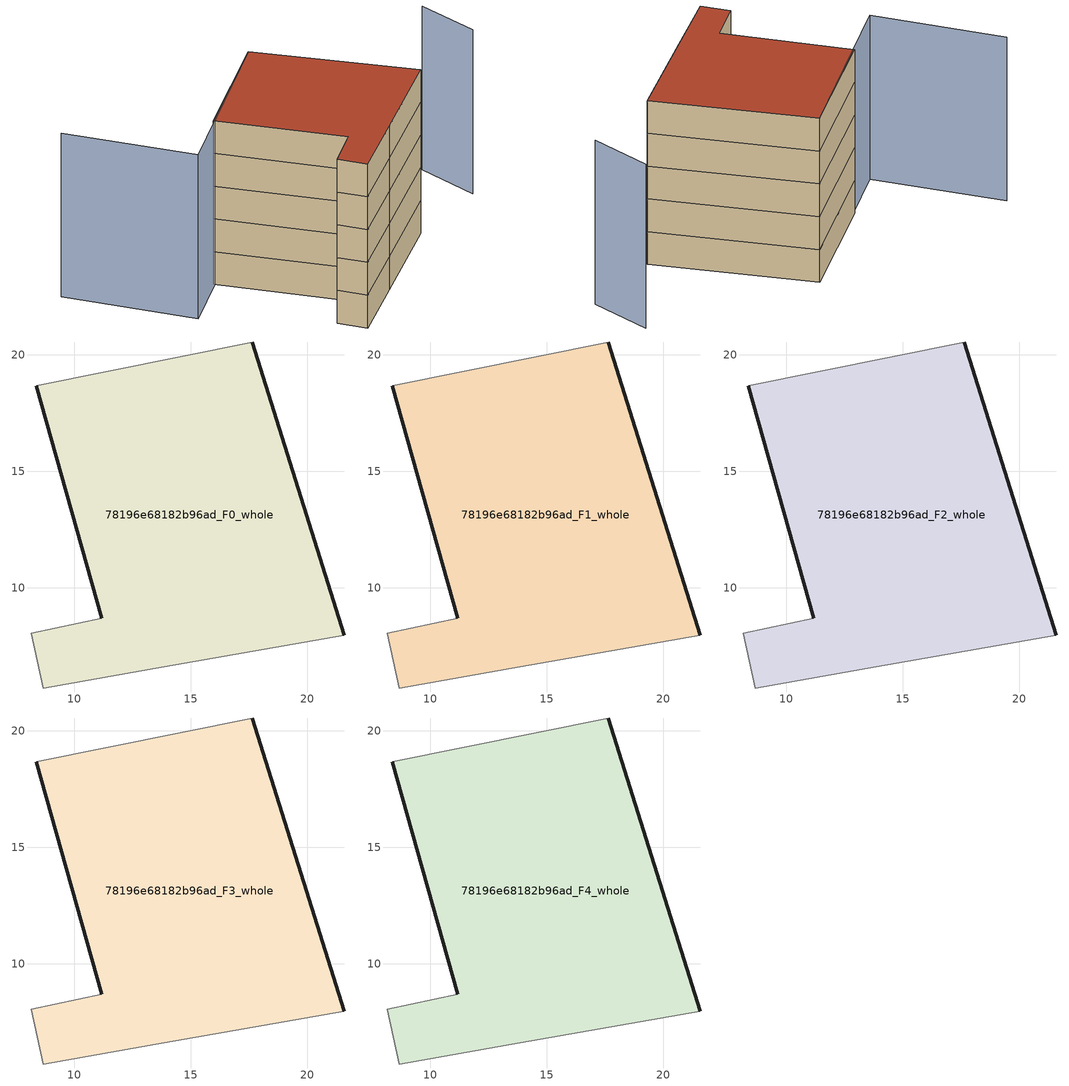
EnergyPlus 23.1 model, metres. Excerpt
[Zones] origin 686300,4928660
78196e68182b96ad_F0_whole
 floor ground (EU_floor_Construction): 17.64,20.55 21.58,7.97 13.86,6.62 8.68,5.71 8.17,8.06 11.19,8.71 8.38,18.67 z0
 wall outside (EU_wall_Construction): 8.38,18.67 11.19,8.71 / 21.58,7.97 17.64,20.55 z0:3
 wall adiabatic (EU_wall_Construction): 11.19,8.71 8.17,8.06 8.68,5.71 13.86,6.62 21.58,7.97 / 17.64,20.55 8.38,18.67 z0:3
78196e68182b96ad_F1_whole
 floor to 78196e68182b96ad_F0_whole (EU_floor_Construction): 17.64,20.55 21.58,7.97 13.86,6.62 8.68,5.71 8.17,8.06 11.19,8.71 8.38,18.67 z3
 wall outside (EU_wall_Construction): 8.38,18.67 11.19,8.71 / 21.58,7.97 17.64,20.55 z3:6
 wall adiabatic (EU_wall_Construction): 11.19,8.71 8.17,8.06 8.68,5.71 13.86,6.62 21.58,7.97 / 17.64,20.55 8.38,18.67 z3:6
78196e68182b96ad_F2_whole
 floor to 78196e68182b96ad_F1_whole (EU_floor_Construction): 17.64,20.55 21.58,7.97 13.86,6.62 8.68,5.71 8.17,8.06 11.19,8.71 8.38,18.67 z6
 wall outside (EU_wall_Construction): 8.38,18.67 11.19,8.71 / 21.58,7.97 17.64,20.55 z6:9
 wall adiabatic (EU_wall_Construction): 11.19,8.71 8.17,8.06 8.68,5.71 13.86,6.62 21.58,7.97 / 17.64,20.55 8.38,18.67 z6:9
78196e68182b96ad_F3_whole
 floor to 78196e68182b96ad_F2_whole (EU_floor_Construction): 17.64,20.55 21.58,7.97 13.86,6.62 8.68,5.71 8.17,8.06 11.19,8.71 8.38,18.67 z9
 wall outside (EU_wall_Construction): 8.38,18.67 11.19,8.71 / 21.58,7.97 17.64,20.55 z9:12
 wall adiabatic (EU_wall_Construction): 11.19,8.71 8.17,8.06 8.68,5.71 13.86,6.62 21.58,7.97 / 17.64,20.55 8.38,18.67 z9:12
78196e68182b96ad_F4_whole
 floor to 78196e68182b96ad_F3_whole (EU_floor_Construction): 17.64,20.55 21.58,7.97 13.86,6.62 8.68,5.71 8.17,8.06 11.19,8.71 8.38,18.67 z12
 wall outside (EU_wall_Construction): 8.38,18.67 11.19,8.71 / 21.58,7.97 17.64,20.55 z12:15
 wall adiabatic (EU_wall_Construction): 11.19,8.71 8.17,8.06 8.68,5.71 13.86,6.62 21.58,7.97 / 17.64,20.55 8.38,18.67 z12:15
 roof outside (EU_roof_Construction): 21.58,7.97 17.64,20.55 8.38,18.67 11.19,8.71 8.17,8.06 8.68,5.71 13.86,6.62 z15
shading: 28.01,6.92 29.04,11.77 / 17.64,20.55 3.86,17.58 / 3.86,17.58 1.61,28.05 z0:15
[Building]
EU S2 Campaign: North Axis=0; Terrain=City; Solar Distribution=FullExterior
[Site:Location]
Bologna: Latitude=44.5; Longitude=11.25; Time Zone=1; Elevation=37
[SizingPeriod:WeatherFileDays]
AnnualSizingPeriod: Begin Month=1; Begin Day of Month=1; End Month=12; End Day of Month=31; Day of Week for Start Day=Monday; Use Weather File Daylight Saving Period=No; Use Weather File Rain and Snow Indicators=No
[MATERIAL]
EU_InternalMass_Material: Roughness=MediumRough; Thickness=0.1; Conductivity=1; Density=1800; Specific Heat=900; Thermal Absorptance=0.9; Solar Absorptance=0.7; Visible Absorptance=0.7
[MATERIAL:NOMASS] Roughness=MediumRough; Thermal Absorptance=0.9; Solar Absorptance=0.7; Visible Absorptance=0.7
Name | Thermal Resistance
EU_wall_NoMass | 0.905828
EU_roof_NoMass | 0.37593
EU_floor_NoMass | 0.67114
[CONSTRUCTION]
EU_wall_Construction: EU_wall_NoMass
EU_roof_Construction: EU_roof_NoMass
EU_floor_Construction: EU_floor_NoMass
EU_InternalMass_Construction: EU_InternalMass_Material
[ZONE] Type=1; Multiplier=1; Ceiling Height=autocalculate; Floor Area=autocalculate; Part of Total Floor Area=Yes
Name | Volume
78196e68182b96ad_F0_whole | 398.57
78196e68182b96ad_F1_whole; 78196e68182b96ad_F2_whole; 78196e68182b96ad_F3_whole; 78196e68182b96ad_F4_whole | 398.569
[INTERNALMASS] Construction=EU_InternalMass_Construction; Surface Area=132.857
Name | Zone or ZoneList
78196e68182b96ad_F0_whole_EU_InternalMass | 78196e68182b96ad_F0_whole
78196e68182b96ad_F1_whole_EU_InternalMass | 78196e68182b96ad_F1_whole
78196e68182b96ad_F2_whole_EU_InternalMass | 78196e68182b96ad_F2_whole
78196e68182b96ad_F3_whole_EU_InternalMass | 78196e68182b96ad_F3_whole
78196e68182b96ad_F4_whole_EU_InternalMass | 78196e68182b96ad_F4_whole
[OTHEREQUIPMENT] Fuel Type=Electricity; Design Level Calculation Method=Watts/Area; Power per Zone Floor Area=1; Fraction Latent=0; Fraction Radiant=0; Fraction Lost=0; Carbon Dioxide Generation Rate=0; EndUse Subcategory=EU_Step8_InternalGains
Name | Zone or ZoneList or Space or SpaceList | Schedule
EU_Step8_InternalGain_78196e68182b96ad_F0_whole_f000 | 78196e68182b96ad_F0_whole | EU_Step8_GainSchedule_78196e68182b96ad_F0_whole_f000
EU_Step8_InternalGain_78196e68182b96ad_F1_whole_f000 | 78196e68182b96ad_F1_whole | EU_Step8_GainSchedule_78196e68182b96ad_F1_whole_f000
EU_Step8_InternalGain_78196e68182b96ad_F2_whole_f000 | 78196e68182b96ad_F2_whole | EU_Step8_GainSchedule_78196e68182b96ad_F2_whole_f000
EU_Step8_InternalGain_78196e68182b96ad_F3_whole_f000 | 78196e68182b96ad_F3_whole | EU_Step8_GainSchedule_78196e68182b96ad_F3_whole_f000
EU_Step8_InternalGain_78196e68182b96ad_F4_whole_f000 | 78196e68182b96ad_F4_whole | EU_Step8_GainSchedule_78196e68182b96ad_F4_whole_f000
[ZONEVENTILATION:DESIGNFLOWRATE] Schedule=EU_AlwaysOn; Design Flow Rate Calculation Method=AirChanges/Hour; Air Changes per Hour=0.73129; Ventilation Type=Natural; Fan Pressure Rise=0; Fan Total Efficiency=1; Constant Term Coefficient=1; Temperature Term Coefficient=0; Velocity Term Coefficient=0; Velocity Squared Term Coefficient=0; Minimum Indoor Temperature=-100; Maximum Indoor Temperature=100; Delta Temperature=-100; Minimum Outdoor Temperature=-100; Maximum Outdoor Temperature=100; Maximum Wind Speed=40
Name | Zone or ZoneList or Space or SpaceList
EU_ConstantAir_78196e68182b96ad_F0_whole | 78196e68182b96ad_F0_whole
EU_ConstantAir_78196e68182b96ad_F1_whole | 78196e68182b96ad_F1_whole
EU_ConstantAir_78196e68182b96ad_F2_whole | 78196e68182b96ad_F2_whole
EU_ConstantAir_78196e68182b96ad_F3_whole | 78196e68182b96ad_F3_whole
EU_ConstantAir_78196e68182b96ad_F4_whole | 78196e68182b96ad_F4_whole
[HVACTEMPLATE:THERMOSTAT] Constant Heating Setpoint=20; Constant Cooling Setpoint=50
EU_HeatOnly_78196e68182b96ad_F0_whole; EU_HeatOnly_78196e68182b96ad_F1_whole; EU_HeatOnly_78196e68182b96ad_F2_whole; EU_HeatOnly_78196e68182b96ad_F3_whole; EU_HeatOnly_78196e68182b96ad_F4_whole
[HVACTEMPLATE:ZONE:IDEALLOADSAIRSYSTEM] System Availability Schedule=EU_AlwaysOn; Maximum Heating Supply Air Temperature=50; Minimum Cooling Supply Air Temperature=13; Maximum Heating Supply Air Humidity Ratio=0.0156; Minimum Cooling Supply Air Humidity Ratio=0.0077; Heating Limit=NoLimit; Cooling Limit=NoLimit; Heating Availability Schedule=EU_AlwaysOn; Cooling Availability Schedule=EU_CoolingOff; Dehumidification Control Type=ConstantSensibleHeatRatio; Cooling Sensible Heat Ratio=0.7; Dehumidification Setpoint=60; Humidification Control Type=None; Humidification Setpoint=30; Outdoor Air Method=None; Outdoor Air Flow Rate per Person=0.00944; Outdoor Air Flow Rate per Zone Floor Area=0; Outdoor Air Flow Rate per Zone=0; Demand Controlled Ventilation Type=None; Outdoor Air Economizer Type=NoEconomizer; Heat Recovery Type=None; Sensible Heat Recovery Effectiveness=0.7; Latent Heat Recovery Effectiveness=0.65
Name | Template Thermostat
78196e68182b96ad_F0_whole | EU_HeatOnly_78196e68182b96ad_F0_whole
78196e68182b96ad_F1_whole | EU_HeatOnly_78196e68182b96ad_F1_whole
78196e68182b96ad_F2_whole | EU_HeatOnly_78196e68182b96ad_F2_whole
78196e68182b96ad_F3_whole | EU_HeatOnly_78196e68182b96ad_F3_whole
78196e68182b96ad_F4_whole | EU_HeatOnly_78196e68182b96ad_F4_whole
[SIZING:ZONE] Zone Cooling Design Supply Air Temperature Input Method=SupplyAirTemperature; Zone Cooling Design Supply Air Temperature=13; Zone Heating Design Supply Air Temperature Input Method=SupplyAirTemperature; Zone Heating Design Supply Air Temperature=50; Zone Cooling Design Supply Air Humidity Ratio=0.008; Zone Heating Design Supply Air Humidity Ratio=0.008; Cooling Design Air Flow Method=DesignDay; Cooling Design Air Flow Rate=0; Cooling Minimum Air Flow per Zone Floor Area=0.000762; Cooling Minimum Air Flow=0; Cooling Minimum Air Flow Fraction=0.2; Heating Design Air Flow Method=DesignDay; Heating Design Air Flow Rate=0; Heating Maximum Air Flow per Zone Floor Area=0.002032; Heating Maximum Air Flow=0.141576; Heating Maximum Air Flow Fraction=0.3; Account for Dedicated Outdoor Air System=No; Dedicated Outdoor Air System Control Strategy=NeutralSupplyAir; Dedicated Outdoor Air Low Setpoint Temperature for Design=autosize; Dedicated Outdoor Air High Setpoint Temperature for Design=autosize; Zone Load Sizing Method=Sensible Load Only No Latent Load; Zone Latent Cooling Design Supply Air Humidity Ratio Input Method=HumidityRatioDifference; Zone Cooling Design Supply Air Humidity Ratio Difference=0.005; Zone Latent Heating Design Supply Air Humidity Ratio Input Method=HumidityRatioDifference; Zone Humidification Design Supply Air Humidity Ratio Difference=0.005
78196e68182b96ad_F0_whole; 78196e68182b96ad_F1_whole; 78196e68182b96ad_F2_whole; 78196e68182b96ad_F3_whole; 78196e68182b96ad_F4_whole
[SCHEDULE:CONSTANT]
Name | Hourly Value
EU_AlwaysOn | 1
EU_CoolingOff | 0
[SCHEDULE:FILE] Column Number=1; Rows to Skip at Top=0; Number of Hours of Data=8760; Column Separator=Comma; Interpolate to Timestep=No; Minutes per Item=60; Adjust Schedule for Daylight Savings=Yes
Name | File
EU_Step8_GainSchedule_78196e68182b96ad_F0_whole_f000 | ../../schedules/78196e68182b96ad/78196e68182b96ad_F0_whole_f000_gain.csv
EU_Step8_GainSchedule_78196e68182b96ad_F1_whole_f000 | ../../schedules/78196e68182b96ad/78196e68182b96ad_F1_whole_f000_gain.csv
EU_Step8_GainSchedule_78196e68182b96ad_F2_whole_f000 | ../../schedules/78196e68182b96ad/78196e68182b96ad_F2_whole_f000_gain.csv
EU_Step8_GainSchedule_78196e68182b96ad_F3_whole_f000 | ../../schedules/78196e68182b96ad/78196e68182b96ad_F3_whole_f000_gain.csv
EU_Step8_GainSchedule_78196e68182b96ad_F4_whole_f000 | ../../schedules/78196e68182b96ad/78196e68182b96ad_F4_whole_f000_gain.csv
